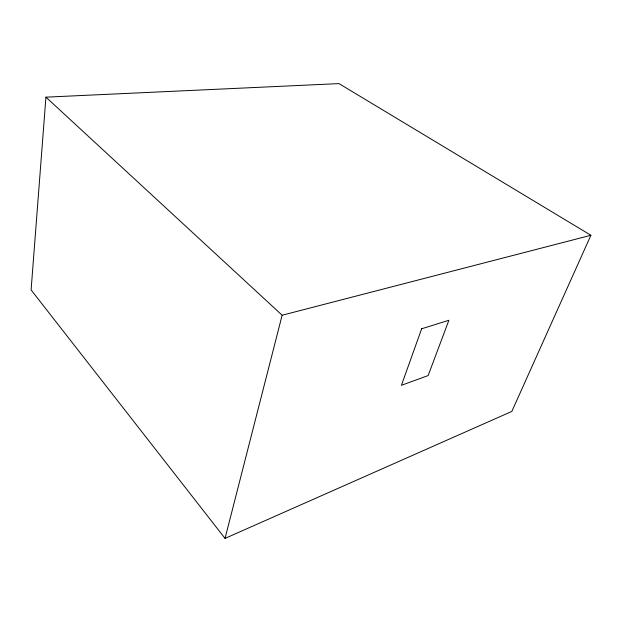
<?xml version="1.0" encoding="UTF-8"?>
<svg xmlns="http://www.w3.org/2000/svg" width="622" height="622" viewBox="0 0 622 622"><rect width="100%" height="100%" fill="white"/><g stroke="black" fill="none" stroke-linecap="round" stroke-linejoin="round"><path stroke-width="0.93" d="M45.935 97.156L31.1 289.93L225.04 538.395L511.828 411.422L590.9 235.279L338.982 83.605L45.935 97.156L282.147 315.23L590.9 235.279M225.04 538.395L282.147 315.23M421.654 328.774L401.415 385.306L428.146 375.564L448.89 320.276L421.654 328.774"/></g></svg>
